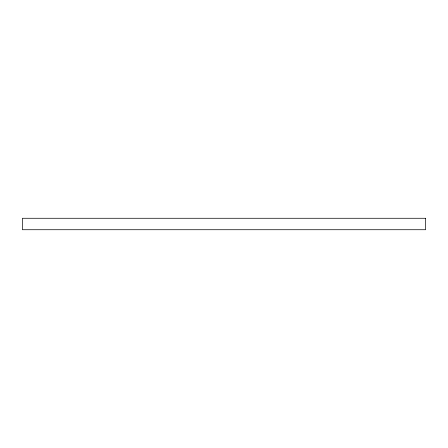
<?xml version="1.0" encoding="UTF-8"?>
<svg xmlns="http://www.w3.org/2000/svg" width="448" height="448" viewBox="0 0 448 448"><rect width="100%" height="100%" fill="white"/><g stroke="black" fill="none" stroke-linecap="round" stroke-linejoin="round"><path stroke-width="0.67" d="M425.6 218.277L22.4 218.277L22.4 229.723L425.6 229.723L425.6 218.277"/></g></svg>
